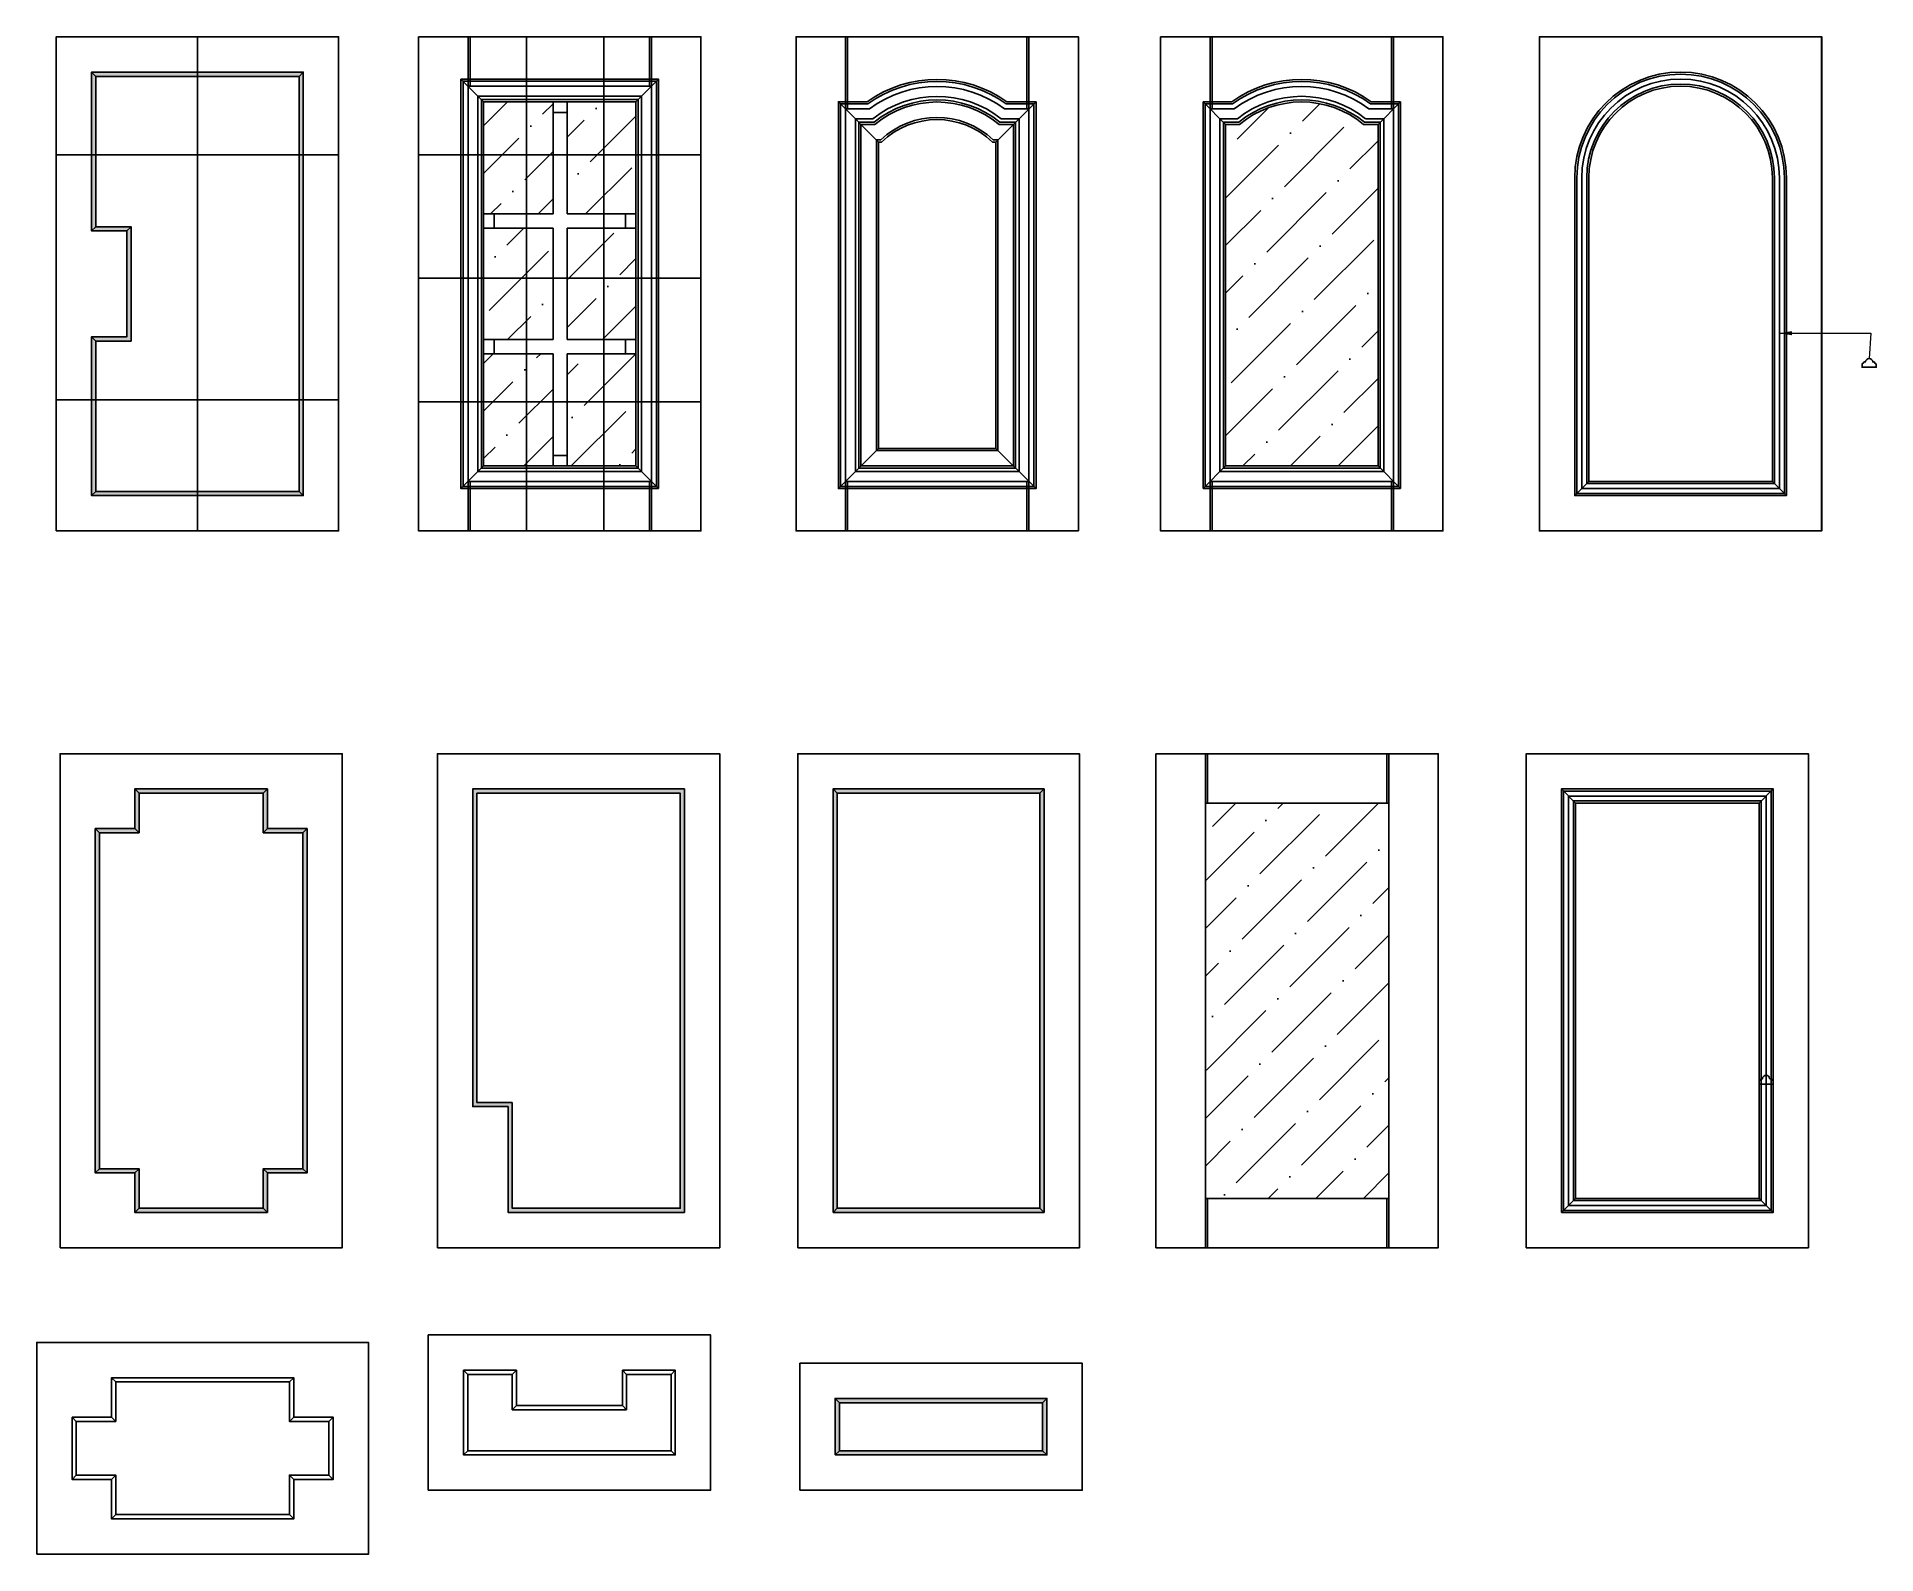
# Model space of a CAD drawing. Header units: millimetres. Extents: x 41631 to 44237, y -777 to 1373.
import ezdxf

# ---------------------------------------------------------------- set-up
doc = ezdxf.new("R2010")
doc.units = ezdxf.units.MM
doc.header["$LTSCALE"] = 40
doc.layers.add('柜门拉伸线', color=3, linetype='Continuous')
doc.styles.add('DIMTEXT', font='simplex.shx', dxfattribs={"width": 0.7, "bigfont": 'gbcbig.shx'})
doc.dimstyles.new('雷神标注', dxfattribs={"dimscale": 15, "dimtxt": 3, "dimasz": 1.2, "dimexe": 0.9, "dimexo": 1, "dimgap": 0.5, "dimtad": 1, "dimdec": 0, "dimzin": 13, "dimdsep": 46, "dimtxsty": 'DIMTEXT', "dimblk1": 'ARCHTICK', "dimblk2": 'ARCHTICK', "dimsah": 1, "dimcen": 2, "dimdle": 0.9, "dimclrd": 1, "dimclre": 1, "dimclrt": 1, "dimadec": 1, "dimazin": 0, "dimtfac": 1, "dimtdec": 0, "dimtix": 1, "dimtmove": 1, "dimatfit": 3, "dimfxl": 5, "dimfxlon": 1, "dimtolj": 1, "dimtzin": 13, "dimlwd": 5, "dimlwe": 5, "dimarcsym": 0})

# ---------------------------------------------------------------- blocks, each defined once
blk = doc.blocks.new('_ARCHTICK')
at = {"color": 0, "linetype": 'ByBlock', "const_width": 0.15}
blk.add_lwpolyline([(-0.5, -0.5), (0.5, 0.5)], dxfattribs=at)

msp = doc.modelspace()

# ---------------------------------------------------------------- hatches: boundary and pattern name
for points in [[(41708.5, 1322.7), (41714.5, 1316.7), (42002.5, 1316.7), (42008.5, 1322.7)], [(41764.5, 1103.7), (41714.5, 1103.7), (41714.5, 1316.7), (41708.5, 1322.7), (41708.5, 1097.7), (41758.5, 1097.7), (41758.5, 947.7), (41708.5, 947.7), (41708.5, 722.7), (41714.5, 728.7), (41714.5, 941.7), (41764.5, 941.7)], [(42002.5, 728.7), (42008.5, 722.7), (42008.5, 1322.7), (42002.5, 1316.7)], [(41714.5, 728.7), (41708.5, 722.7), (42008.5, 722.7), (42002.5, 728.7)], [(42759.1, 307.1), (42765.1, 301.1), (43052.1, 301.1), (43058.1, 307.1)], [(42765.1, 301.1), (42759.1, 307.1), (42759.1, -292.9), (42765.1, -286.9)], [(43052.1, -286.9), (43058.1, -292.9), (43058.1, 307.1), (43052.1, 301.1)], [(42765.1, -286.9), (42759.1, -292.9), (43058.1, -292.9), (43052.1, -286.9)]]:
    msp.add_hatch(color=0).paths.add_polyline_path(points)
h = msp.add_hatch()
h.set_pattern_fill('ANSI36', color=4, scale=15)
h.paths.add_polyline_path([(42479.9, 1280.7), (42382.4, 1280.7), (42382.4, 1121.7), (42479.9, 1121.7)])
h.paths.add_polyline_path([(42362.4, 1280.7), (42263.9, 1280.7), (42263.9, 1121.7), (42362.4, 1121.7)])
h.paths.add_polyline_path([(42362.4, 1101.7), (42263.9, 1101.7), (42263.9, 943.7), (42362.4, 943.7)])
h.paths.add_polyline_path([(42479.9, 1101.7), (42382.4, 1101.7), (42382.4, 943.7), (42479.9, 943.7)])
h.paths.add_polyline_path([(42479.9, 923.7), (42382.4, 923.7), (42382.4, 764.7), (42479.9, 764.7)])
h.paths.add_polyline_path([(42362.4, 923.7), (42263.9, 923.7), (42263.9, 764.7), (42362.4, 764.7)])
h = msp.add_hatch()
h.set_pattern_fill('ANSI36', color=4, scale=15)
h.set_pattern_definition([(45, (-36851.03, -34098.405), (25.25697, 92.60889), [119.0625, -23.8125, 0, -23.8125])])
edge = h.paths.add_edge_path()
edge.add_line((43531.3, 1248.7), (43510.9, 1248.7))
edge.add_arc((43422.9, 1142.4), 138, 50.3877, 129.6123)
edge.add_line((43334.9, 1248.7), (43315.3, 1248.7))
edge.add_line((43315.3, 1248.7), (43315.3, 764.7))
edge.add_line((43315.3, 764.7), (43531.3, 764.7))
edge.add_line((43531.3, 764.7), (43531.3, 1248.7))
h = msp.add_hatch(color=0)
h.paths.add_polyline_path([(41713.8, -236.9), (41769.8, -236.9), (41769.8, -292.9), (41957.8, -292.9), (41957.8, -236.9), (42013.8, -236.9), (42013.8, 251.1), (41957.8, 251.1), (41957.8, 307.1), (41769.8, 307.1), (41769.8, 251.1), (41713.8, 251.1)])
h.paths.add_polyline_path([(41719.8, 245.1), (41775.8, 245.1), (41775.8, 301.1), (41951.8, 301.1), (41951.8, 245.1), (42007.8, 245.1), (42007.8, -230.9), (41951.8, -230.9), (41951.8, -286.9), (41775.8, -286.9), (41775.8, -230.9), (41719.8, -230.9)], flags=16)
h = msp.add_hatch(color=0)
h.paths.add_polyline_path([(42298.6, -142.9), (42298.6, -292.9), (42548.6, -292.9), (42548.6, 307.1), (42248.6, 307.1), (42248.6, -142.9)])
h.paths.add_polyline_path([(42304.6, -136.9), (42304.6, -286.9), (42542.6, -286.9), (42542.6, 301.1), (42254.6, 301.1), (42254.6, -136.9)], flags=16)
h = msp.add_hatch()
h.set_pattern_fill('ANSI36', color=4, scale=15)
h.set_pattern_definition([(45, (-89369.816, -11583.046), (25.25697, 92.608891), [119.0625, -23.8125, 0, -23.8125])])
h.paths.add_polyline_path([(43286.7, -272.9), (43546.7, -272.9), (43546.7, 287.1), (43286.7, 287.1)])
h = msp.add_hatch(color=0)
h.paths.add_polyline_path([(42768.1, -630.4), (43056.1, -630.4), (43056.1, -562.4), (42768.1, -562.4)], flags=16)
h.paths.add_polyline_path([(42762.1, -636.4), (43062.1, -636.4), (43062.1, -556.4), (42762.1, -556.4)])

# ---------------------------------------------------------------- linework, layer by layer
for p, q in [((42241.9, 1302.7, 0), (42241.9, 1372.7, 0)), ((42244.9, 1302.7, 0), (42244.9, 1372.7, 0)), ((42498.9, 1302.7, 0), (42498.9, 1372.7, 0)), ((42501.9, 1302.7, 0), (42501.9, 1372.7, 0)), ((42776.7, 1270.7, 0), (42776.7, 1372.7, 0)), ((42779.7, 1270.7, 0), (42779.7, 1372.7, 0)), ((43033.7, 1270.7, 0), (43033.7, 1372.7, 0)), ((43036.7, 1270.7, 0), (43036.7, 1372.7, 0)), ((43293.3, 1270.7, 0), (43293.3, 1372.7, 0)), ((43296.3, 1270.7, 0), (43296.3, 1372.7, 0)), ((43550.3, 1270.7, 0), (43550.3, 1372.7, 0)), ((43553.3, 1270.7, 0), (43553.3, 1372.7, 0)), ((42263.9, 1280.7, 0), (42231.9, 1312.7, 0)), ((42479.9, 1280.7, 0), (42511.9, 1312.7, 0)), ((42823.7, 1223.7, 0), (42766.7, 1280.7, 0)), ((42989.7, 1223.7, 0), (43046.7, 1280.7, 0)), ((43315.3, 1248.7, 0), (43283.3, 1280.7, 0)), ((43531.3, 1248.7, 0), (43563.3, 1280.7, 0)), ((43830, 1172.8, 0), (43830, 742.8, 0)), ((44090, 742.8, 0), (44090, 1172.8, 0)), ((42823.7, 789.7, 0), (42766.7, 732.7, 0)), ((42989.7, 789.7, 0), (43046.7, 732.7, 0)), ((42263.9, 764.7, 0), (42231.9, 732.7, 0)), ((42479.9, 764.7, 0), (42511.9, 732.7, 0)), ((43315.3, 764.7, 0), (43283.3, 732.7, 0)), ((43531.3, 764.7, 0), (43563.3, 732.7, 0)), ((42241.9, 742.7, 0), (42241.9, 672.7, 0)), ((42244.9, 742.7, 0), (42244.9, 672.7, 0)), ((42498.9, 742.7, 0), (42498.9, 672.7, 0)), ((42501.9, 742.7, 0), (42501.9, 672.7, 0)), ((42776.7, 742.7, 0), (42776.7, 672.7, 0)), ((42779.7, 742.7, 0), (42779.7, 672.7, 0)), ((43033.7, 742.7, 0), (43033.7, 672.7, 0)), ((43036.7, 742.7, 0), (43036.7, 672.7, 0)), ((43293.3, 742.7, 0), (43293.3, 672.7, 0)), ((43296.3, 742.7, 0), (43296.3, 672.7, 0)), ((43550.3, 742.7, 0), (43550.3, 672.7, 0)), ((43553.3, 742.7, 0), (43553.3, 672.7, 0)), ((43830, 742.8, 0), (44090, 742.8, 0))]:
    msp.add_line(p, q)
at = {"color": 0}
for p, q in [((41714.5, 1316.7, 0), (41708.5, 1322.7, 0)), ((42002.5, 1316.7, 0), (42008.5, 1322.7, 0)), ((43324.1, 1280.7, 0), (43283.3, 1280.7, 0)), ((43283.3, 1280.7, 0), (43283.3, 732.7, 0)), ((43563.3, 1280.7, 0), (43521.8, 1280.7, 0)), ((43563.3, 732.7, 0), (43563.3, 1280.7, 0)), ((43327.3, 1270.7, 0), (43293.3, 1270.7, 0)), ((43293.3, 1270.7, 0), (43293.3, 742.7, 0)), ((43553.3, 1270.7, 0), (43518.5, 1270.7, 0)), ((43553.3, 742.7, 0), (43553.3, 1270.7, 0)), ((43334.9, 1248.7, 0), (43315.3, 1248.7, 0)), ((43315.3, 1248.7, 0), (43315.3, 764.7, 0)), ((43531.3, 1248.7, 0), (43510.9, 1248.7, 0)), ((43531.3, 764.7, 0), (43531.3, 1248.7, 0)), ((41714.5, 1103.7, 0), (41708.5, 1097.7, 0)), ((41764.5, 1103.7, 0), (41758.5, 1097.7, 0)), ((41714.5, 941.7, 0), (41708.5, 947.7, 0)), ((41764.5, 941.7, 0), (41764.5, 947.7, 0)), ((43315.3, 764.7, 0), (43531.3, 764.7, 0)), ((43283.3, 732.7, 0), (43563.3, 732.7, 0)), ((43293.3, 742.7, 0), (43553.3, 742.7, 0)), ((43830, 742.8, 0), (43810, 722.8, 0)), ((44110, 722.8, 0), (44090, 742.8, 0)), ((41714.5, 728.7, 0), (41708.5, 722.7, 0)), ((42008.5, 722.7, 0), (42002.5, 728.7, 0)), ((43286.7, 287.1, 0), (43286.7, 357.1, 0)), ((43289.7, 287.1, 0), (43289.7, 357.1, 0)), ((43543.7, 287.1, 0), (43543.7, 357.1, 0)), ((43546.7, 287.1, 0), (43546.7, 357.1, 0)), ((41775.8, 301.1, 0), (41769.8, 307.1, 0)), ((41951.8, 301.1, 0), (41957.8, 307.1, 0)), ((42765.1, 301.1, 0), (42759.1, 307.1, 0)), ((43052.1, 301.1, 0), (43058.1, 307.1, 0)), ((43811.2, 287.1, 0), (43791.2, 307.1, 0)), ((44071.2, 287.1, 0), (44091.2, 307.1, 0)), ((41719.8, 245.1, 0), (41713.8, 251.1, 0)), ((41775.8, 245.1, 0), (41769.8, 251.1, 0)), ((41951.8, 245.1, 0), (41957.8, 251.1, 0)), ((42007.8, 245.1, 0), (42013.8, 251.1, 0)), ((41719.8, -230.9, 0), (41713.8, -236.9, 0)), ((41775.8, -230.9, 0), (41769.8, -236.9, 0)), ((41951.8, -230.9, 0), (41957.8, -236.9, 0)), ((42007.8, -230.9, 0), (42013.8, -236.9, 0)), ((43286.7, -272.9, 0), (43286.7, -342.9, 0)), ((43289.7, -272.9, 0), (43289.7, -342.9, 0)), ((43543.7, -272.9, 0), (43543.7, -342.9, 0)), ((43546.7, -272.9, 0), (43546.7, -342.9, 0)), ((43811.2, -272.9, 0), (43791.2, -292.9, 0)), ((44091.2, -292.9, 0), (44071.2, -272.9, 0)), ((41775.8, -286.9, 0), (41769.8, -292.9, 0)), ((41951.8, -286.9, 0), (41957.8, -292.9, 0)), ((42765.1, -286.9, 0), (42759.1, -292.9, 0)), ((43058.1, -292.9, 0), (43052.1, -286.9, 0)), ((42241.6, -522.4, 0), (42235.6, -516.4, 0)), ((42304.6, -522.4, 0), (42310.6, -516.4, 0)), ((42310.6, -566.4, 0), (42310.6, -516.4, 0)), ((42460.6, -516.4, 0), (42460.6, -566.4, 0)), ((42466.6, -522.4, 0), (42460.6, -516.4, 0)), ((42529.6, -522.4, 0), (42535.6, -516.4, 0)), ((41742.9, -533, 0), (41736.9, -527, 0)), ((41988.9, -533, 0), (41994.9, -527, 0)), ((42304.6, -572.4, 0), (42304.6, -522.4, 0)), ((42466.6, -522.4, 0), (42466.6, -572.4, 0)), ((42310.6, -566.4, 0), (42304.6, -572.4, 0)), ((42466.6, -572.4, 0), (42304.6, -572.4, 0)), ((42460.6, -566.4, 0), (42310.6, -566.4, 0)), ((42460.6, -566.4, 0), (42466.6, -572.4, 0)), ((42768.1, -562.4, 0), (42762.1, -556.4, 0)), ((43056.1, -562.4, 0), (43062.1, -556.4, 0)), ((41686.9, -589, 0), (41680.9, -583, 0)), ((41742.9, -589, 0), (41736.9, -583, 0)), ((41988.9, -589, 0), (41994.9, -583, 0)), ((42044.9, -589, 0), (42050.9, -583, 0)), ((42241.6, -630.4, 0), (42235.6, -636.4, 0)), ((42535.6, -636.4, 0), (42529.6, -630.4, 0)), ((42768.1, -630.4, 0), (42762.1, -636.4, 0)), ((43062.1, -636.4, 0), (43056.1, -630.4, 0)), ((41686.9, -665, 0), (41680.9, -671, 0)), ((41742.9, -665, 0), (41736.9, -671, 0)), ((41988.9, -665, 0), (41994.9, -671, 0)), ((42044.9, -665, 0), (42050.9, -671, 0)), ((41742.9, -721, 0), (41736.9, -727, 0)), ((41988.9, -721, 0), (41994.9, -727, 0))]:
    msp.add_line(p, q, dxfattribs=at)
at = {"color": 252}
for p, q in [((43325.1, 1277.7, 0), (43286.3, 1277.7, 0)), ((43286.3, 1277.7, 0), (43286.3, 735.7, 0)), ((43560.3, 1277.7, 0), (43520.8, 1277.7, 0)), ((43560.3, 735.7, 0), (43560.3, 1277.7, 0)), ((43332.1, 1256.7, 0), (43307.3, 1256.7, 0)), ((43307.3, 1256.7, 0), (43307.3, 756.7, 0)), ((43333.9, 1251.7, 0), (43312.3, 1251.7, 0)), ((43312.3, 1251.7, 0), (43312.3, 761.7, 0)), ((43534.3, 1251.7, 0), (43512, 1251.7, 0)), ((43539.3, 1256.7, 0), (43513.8, 1256.7, 0)), ((43534.3, 761.7, 0), (43534.3, 1251.7, 0)), ((43539.3, 756.7, 0), (43539.3, 1256.7, 0)), ((43813, 1172.8, 0), (43813, 725.8, 0)), ((43820, 1172.8, 0), (43820, 732.8, 0)), ((43827, 1172.8, 0), (43827, 739.8, 0)), ((44093, 739.8, 0), (44093, 1172.8, 0)), ((44100, 732.8, 0), (44100, 1172.8, 0)), ((44107, 725.8, 0), (44107, 1172.8, 0)), ((43307.3, 756.7, 0), (43539.3, 756.7, 0)), ((43312.3, 761.7, 0), (43534.3, 761.7, 0)), ((43286.3, 735.7, 0), (43560.3, 735.7, 0)), ((43820, 732.8, 0), (44100, 732.8, 0)), ((43827, 739.8, 0), (44093, 739.8, 0)), ((43813, 725.8, 0), (44107, 725.8, 0))]:
    msp.add_line(p, q, dxfattribs=at)
at = {"elevation": 0}
for points in [[(41658.5, 672.7), (42058.5, 672.7), (42058.5, 1372.7), (41658.5, 1372.7)], [(42171.9, 1372.7), (42571.9, 1372.7), (42571.9, 672.7), (42171.9, 672.7)], [(43106.7, 672.7), (43106.7, 1372.7), (42706.7, 1372.7), (42706.7, 672.7)], [(43223.3, 1372.7), (43623.3, 1372.7), (43623.3, 672.7), (43223.3, 672.7)], [(44159.5, 1372.8), (43760, 1372.8), (43760, 672.7), (44159.5, 672.7)], [(43760, 672.8), (44160, 672.8), (44160, 1372.8), (43760, 1372.8)], [(41758.5, 1097.7), (41758.5, 947.7), (41708.5, 947.7), (41708.5, 722.7), (42008.5, 722.7), (42008.5, 1322.7), (41708.5, 1322.7), (41708.5, 1097.7)], [(41764.5, 941.7), (41714.5, 941.7), (41714.5, 728.7), (42002.5, 728.7), (42002.5, 1316.7), (41714.5, 1316.7), (41714.5, 1103.7), (41764.5, 1103.7)], [(42511.9, 732.7), (42511.9, 1312.7), (42231.9, 1312.7), (42231.9, 732.7)], [(42501.9, 742.7), (42501.9, 1302.7), (42241.9, 1302.7), (42241.9, 742.7)], [(42479.9, 764.7), (42479.9, 1280.7), (42263.9, 1280.7), (42263.9, 764.7)], [(41663.8, -342.9), (42063.8, -342.9), (42063.8, 357.1), (41663.8, 357.1)], [(42198.6, -342.9), (42598.6, -342.9), (42598.6, 357.1), (42198.6, 357.1)], [(42709.1, -342.9), (43108.1, -342.9), (43108.1, 357.1), (42709.1, 357.1)], [(43741.2, -342.9), (44141.2, -342.9), (44141.2, 357.1), (43741.2, 357.1)], [(41713.8, 251.1), (41769.8, 251.1), (41769.8, 307.1), (41957.8, 307.1), (41957.8, 251.1), (42013.8, 251.1), (42013.8, -236.9), (41957.8, -236.9), (41957.8, -292.9), (41769.8, -292.9), (41769.8, -236.9), (41713.8, -236.9)], [(42007.8, -230.9), (42007.8, 245.1), (41951.8, 245.1), (41951.8, 301.1), (41775.8, 301.1), (41775.8, 245.1), (41719.8, 245.1), (41719.8, -230.9), (41775.8, -230.9), (41775.8, -286.9), (41951.8, -286.9), (41951.8, -230.9)], [(42298.6, -142.9), (42298.6, -292.9), (42548.6, -292.9), (42548.6, 307.1), (42248.6, 307.1), (42248.6, -142.9)], [(42304.6, -136.9), (42304.6, -286.9), (42542.6, -286.9), (42542.6, 301.1), (42254.6, 301.1), (42254.6, -136.9)], [(42759.1, -292.9), (43058.1, -292.9), (43058.1, 307.1), (42759.1, 307.1)], [(42765.1, -286.9), (43052.1, -286.9), (43052.1, 301.1), (42765.1, 301.1)], [(43791.2, -292.9), (44091.2, -292.9), (44091.2, 307.1), (43791.2, 307.1)], [(43811.2, -272.9), (44071.2, -272.9), (44071.2, 287.1), (43811.2, 287.1)], [(42185.6, -686.4), (42585.6, -686.4), (42585.6, -466.4), (42185.6, -466.4)], [(41630.9, -777), (42100.9, -777), (42100.9, -477), (41630.9, -477)], [(42712.1, -686.4), (43112.1, -686.4), (43112.1, -506.4), (42712.1, -506.4)], [(41680.9, -583), (41736.9, -583), (41736.9, -527), (41994.9, -527), (41994.9, -583), (42050.9, -583), (42050.9, -671), (41994.9, -671), (41994.9, -727), (41736.9, -727), (41736.9, -671), (41680.9, -671)], [(42044.9, -665), (42044.9, -589), (41988.9, -589), (41988.9, -533), (41742.9, -533), (41742.9, -589), (41686.9, -589), (41686.9, -665), (41742.9, -665), (41742.9, -721), (41988.9, -721), (41988.9, -665)], [(42762.1, -636.4), (43062.1, -636.4), (43062.1, -556.4), (42762.1, -556.4)], [(42768.1, -630.4), (43056.1, -630.4), (43056.1, -562.4), (42768.1, -562.4)]]:
    msp.add_lwpolyline(points, close=True, dxfattribs=at)
at = {"color": 252, "elevation": 0}
for points in [[(42508.9, 735.7), (42508.9, 1309.7), (42234.9, 1309.7), (42234.9, 735.7)], [(42487.9, 756.7), (42487.9, 1288.7), (42255.9, 1288.7), (42255.9, 756.7)], [(42482.9, 761.7), (42482.9, 1283.7), (42260.9, 1283.7), (42260.9, 761.7)], [(43794.2, -289.9), (44088.2, -289.9), (44088.2, 304.1), (43794.2, 304.1)], [(43801.2, -282.9), (44081.2, -282.9), (44081.2, 297.1), (43801.2, 297.1)], [(43808.2, -275.9), (44074.2, -275.9), (44074.2, 290.1), (43808.2, 290.1)]]:
    msp.add_lwpolyline(points, close=True, dxfattribs=at)
at = {"color": 0, "elevation": 0}
for points in [[(43046.7, 1280.7), (43005.2, 1280.7, 0.320592), (42807.6, 1280.7), (42766.7, 1280.7), (42766.7, 732.7), (43046.7, 732.7)], [(43036.7, 1270.7), (43002, 1270.7, 0.331525), (42810.8, 1270.7), (42776.7, 1270.7), (42776.7, 742.7), (43036.7, 742.7)], [(43014.7, 1248.7), (42994.4, 1248.7, 0.360143), (42818.4, 1248.7), (42798.7, 1248.7), (42798.7, 764.7), (43014.7, 764.7)], [(42989.7, 1223.7), (42984.9, 1223.7, 0.403829), (42827.9, 1223.7), (42823.7, 1223.7), (42823.7, 789.7), (42989.7, 789.7)]]:
    msp.add_lwpolyline(points, format="xyb", close=True, dxfattribs=at)
at = {"color": 252, "elevation": 0}
for points in [[(43043.7, 1277.7), (43004.3, 1277.7, 0.323758), (42808.5, 1277.7), (42769.7, 1277.7), (42769.7, 735.7), (43043.7, 735.7)], [(43022.7, 1256.7), (42997.2, 1256.7, 0.3489), (42815.6, 1256.7), (42790.7, 1256.7), (42790.7, 756.7), (43022.7, 756.7)], [(43017.7, 1251.7), (42995.5, 1251.7, 0.355801), (42817.3, 1251.7), (42795.7, 1251.7), (42795.7, 761.7), (43017.7, 761.7)], [(42992.7, 1226.7), (42986.1, 1226.7, 0.397735), (42826.7, 1226.7), (42820.7, 1226.7), (42820.7, 786.7), (42992.7, 786.7)], [(44222.2, 912.4, -0.392661), (44221.8, 912.1), (44220, 912.1, 0.379194), (44219.6, 911.7, -0.344968), (44217.5, 909.6, 0.379194), (44217.2, 909.2), (44217.2, 904.6), (44237.2, 904.6), (44237.2, 909.2, 0.370694), (44236.8, 909.6, -0.328374), (44234.7, 911.7, 0.370694), (44234.3, 912.1), (44232.5, 912.1, -0.392661), (44232.2, 912.4, 0.928477)], [(44076.2, -103.2, -0.392661), (44075.8, -103.6), (44074.1, -103.6, 0.379194), (44073.7, -103.9, -0.344968), (44071.6, -106, 0.379194), (44071.2, -106.4), (44071.2, -111.1), (44091.2, -111.1), (44091.2, -106.4, 0.370694), (44090.9, -106, -0.328374), (44088.7, -103.9, 0.370694), (44088.3, -103.6), (44086.6, -103.6, -0.392661), (44086.2, -103.2, 0.928477)]]:
    msp.add_lwpolyline(points, format="xyb", close=True, dxfattribs=at)
at = {"elevation": 0}
for points in [[(42362.4, 1121.7), (42362.4, 1280.7), (42382.4, 1280.7), (42382.4, 1121.7)], [(43810, 1172.8), (43810, 722.8), (44110, 722.8), (44110, 1172.8)], [(42362.4, 1101.7), (42263.9, 1101.7), (42263.9, 1121.7), (42362.4, 1121.7)], [(42382.4, 1121.7), (42479.9, 1121.7), (42479.9, 1101.7), (42382.4, 1101.7)], [(42362.4, 943.7), (42362.4, 1101.7)], [(42382.4, 1101.7), (42382.4, 943.7)], [(42362.4, 943.7), (42263.9, 943.7), (42263.9, 923.7), (42362.4, 923.7)], [(42382.4, 923.7), (42479.9, 923.7), (42479.9, 943.7), (42382.4, 943.7)], [(42382.4, 923.7), (42382.4, 764.7), (42362.4, 764.7), (42362.4, 923.7)], [(41769.8, -292.9), (41957.8, -292.9)], [(41775.8, -286.9), (41951.8, -286.9)], [(42310.6, -516.4), (42235.6, -516.4), (42235.6, -636.4), (42535.6, -636.4), (42535.6, -516.4), (42460.6, -516.4)], [(42304.6, -522.4), (42241.6, -522.4), (42241.6, -630.4), (42529.6, -630.4), (42529.6, -522.4), (42466.6, -522.4)], [(41736.9, -727), (41994.9, -727)], [(41742.9, -721), (41988.9, -721)]]:
    msp.add_lwpolyline(points, dxfattribs=at)
at = {"color": 252, "elevation": 0}
for points in [[(42382.4, 1265.7), (42362.4, 1265.7)], [(42278.9, 1121.7), (42278.9, 1101.7)], [(42464.9, 1101.7), (42464.9, 1121.7)], [(42278.9, 943.7), (42278.9, 923.7)], [(42464.9, 923.7), (42464.9, 943.7)], [(42362.4, 779.7), (42382.4, 779.7)]]:
    msp.add_lwpolyline(points, dxfattribs=at)
at = {"color": 0, "elevation": 0}
for points in [[(43216.7, 357.1), (43216.7, -342.9), (43616.7, -342.9), (43616.7, 357.1)], [(43286.7, 287.1), (43286.7, -272.9), (43546.7, -272.9), (43546.7, 287.1)]]:
    msp.add_lwpolyline(points, close=True, dxfattribs=at)
at = {"color": 0}
for radius, start, end in [(170, 54.4491, 125.5509), (160, 53.3167, 126.6833), (138, 50.3877, 129.6123)]:
    msp.add_arc((43422.9, 1142.4, 0), radius, start, end, dxfattribs=at)
at = {"color": 252}
for centre, radius, start, end in [((43422.9, 1142.4, 0), 167, 54.1205, 125.8795), ((43960, 1172.8, 0), 147, 0, 180), ((43960, 1172.8, 0), 140, 0, 180), ((43960, 1172.8, 0), 133, 0, 180), ((43422.9, 1142.4, 0), 146, 51.5323, 128.4677), ((43422.9, 1142.4, 0), 141, 50.8288, 129.1712)]:
    msp.add_arc(centre, radius, start, end, dxfattribs=at)
for radius in [150, 130]:
    msp.add_arc((43960, 1172.8, 0), radius, 0, 180)
at = {"layer": '柜门拉伸线'}
for p, q in [((41858.5, 672.7, 0), (41858.5, 1372.7, 0)), ((42324.9, 672.7, 0), (42324.9, 1372.7, 0)), ((42434.2, 1372.7, 0), (42434.2, 672.7, 0)), ((41658.5, 1205.7, 0), (42058.5, 1205.7, 0)), ((42171.9, 1205.7, 0), (42571.9, 1205.7, 0)), ((42171.9, 1030.6, 0), (42571.9, 1030.6, 0)), ((41658.5, 858.3, 0), (42058.5, 858.3, 0)), ((42171.9, 855.4, 0), (42571.9, 855.4, 0))]:
    msp.add_line(p, q, dxfattribs=at)

# ---------------------------------------------------------------- leaders
msp.add_leader([(44100, 952.8, 0), (44229.4, 952.8, 0), (44227.4, 917.1, 0)], dimstyle='雷神标注', override={"dimgap": 0.5, "dimtad": 0, "dimzin": 8}, dxfattribs=at)

doc.saveas('drawing.dxf')
